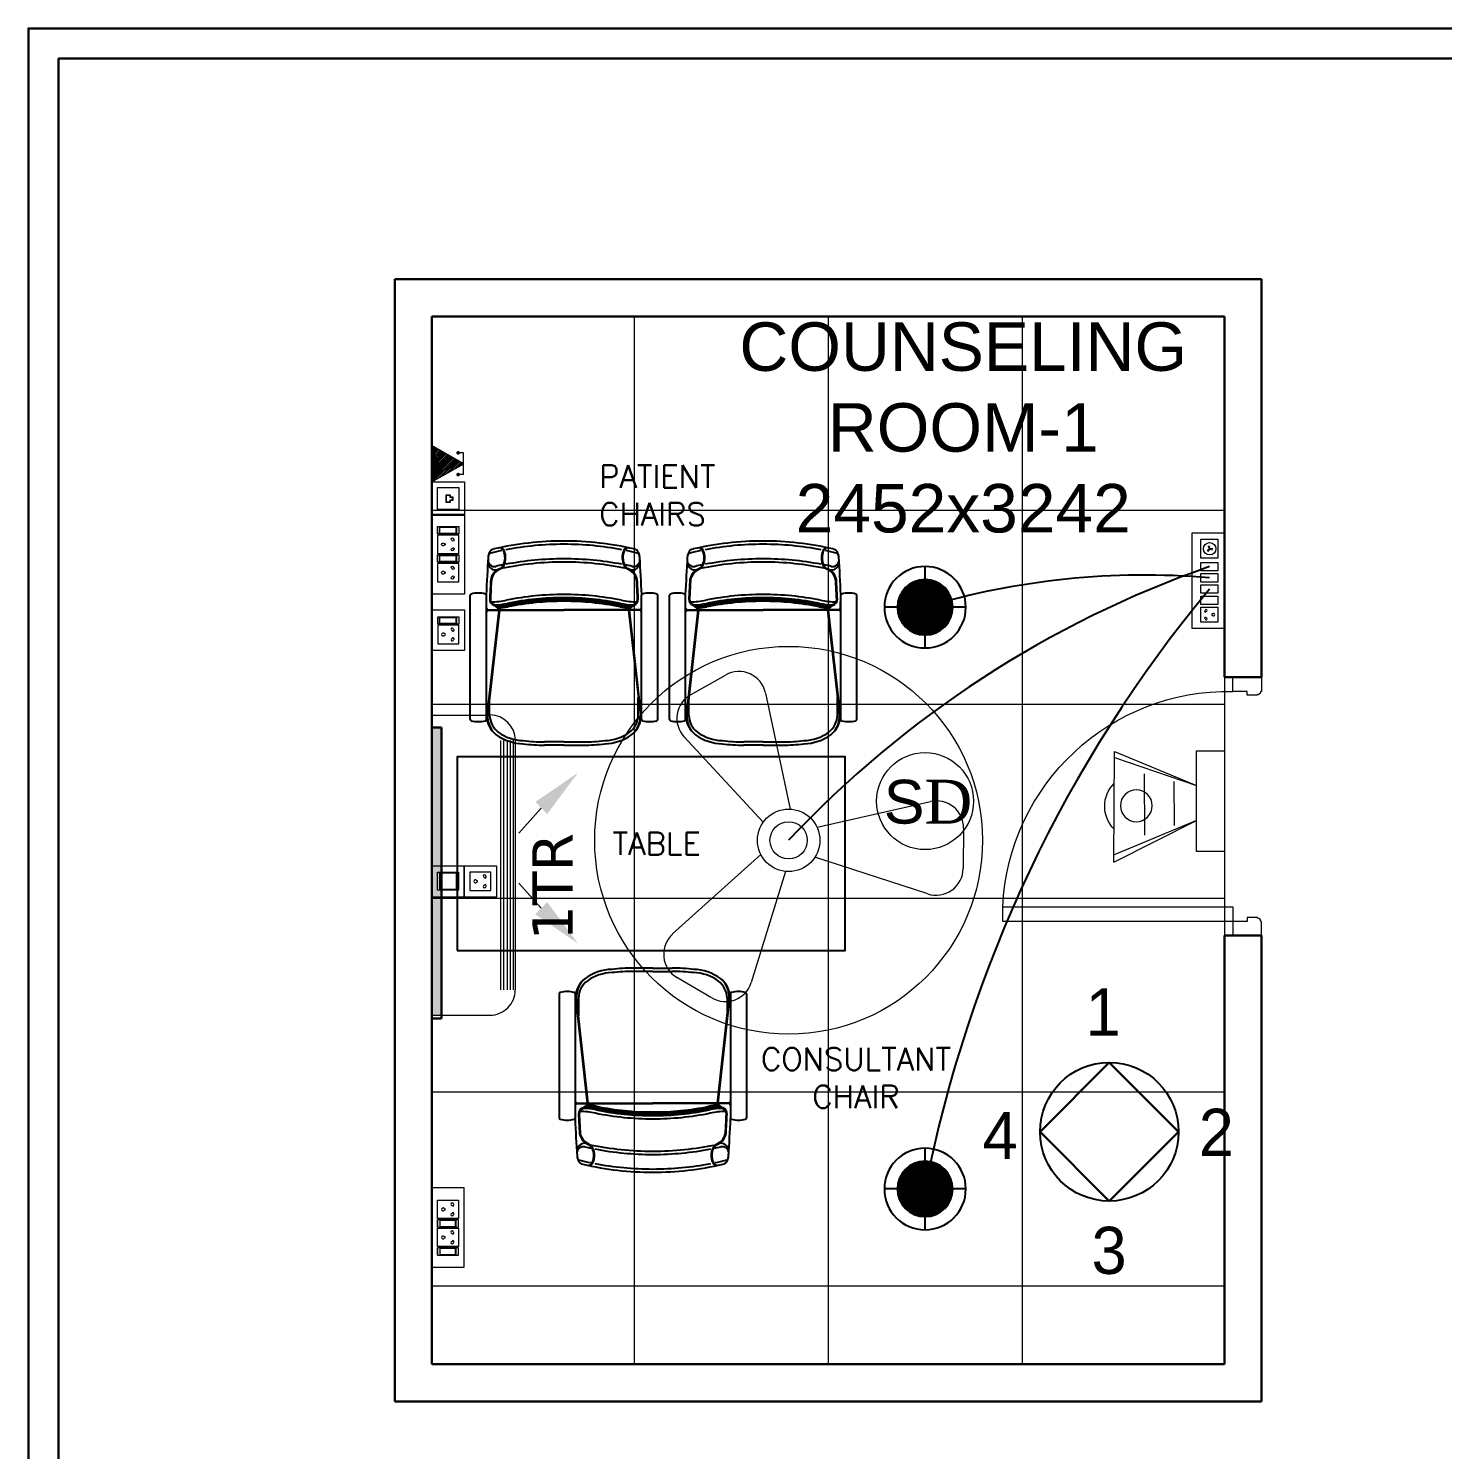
# Model space of a CAD drawing. Header units: millimetres. Extents: x 3552052 to 4144896, y -707811 to -630695.
# Drawn here: x 3713638 to 3718014, y -687772 to -683375 of the extents above; entities that cross this region are included whole.
import ezdxf

# ---------------------------------------------------------------- set-up
doc = ezdxf.new("R2010")
doc.units = ezdxf.units.MM
doc.header["$LTSCALE"] = 6
doc.header["$MEASUREMENT"] = 0
doc.linetypes.add('HIDDEN', pattern=[0.375, 0.25, -0.125])
doc.layers.get('0').update_dxf_attribs({"linetype": 'CONTINUOUS', "lineweight": 0})
for name, color, linetype, lineweight in [('DIM', 7, 'CONTINUOUS', 0), ('DOOR', 44, 'CONTINUOUS', 0), ('ELE-1 NO 6-16A RAW POWER SOCKET', 1, 'CONTINUOUS', 0), ('ELE-1200MM CEILINGFAN', 6, 'CONTINUOUS', 0), ('ELE-12W LED', 1, 'CONTINUOUS', 0), ('ELE-12W UPS LIGHT', 3, 'CONTINUOUS', 0), ('ELE-2NOS OF 6-16 RAW POWER SOCKET', 1, 'CONTINUOUS', 0), ('ELE-4M RAW P.SB', 40, 'CONTINUOUS', 0), ('ELE-4M UPS P.SB', 3, 'CONTINUOUS', 0), ('ELE-6M RAW P.SB', 40, 'HIDDEN', 0), ('ELE-TEL POINT', 4, 'CONTINUOUS', 0), ('ELE. 2N0S OF 6-16 UPS SOCKETS', 191, 'CONTINUOUS', 0), ('ELE.LAN POINT', 3, 'CONTINUOUS', 0), ('EQP', 6, 'CONTINUOUS', 0), ('FA-BELOW SMOKE DERECTOR', 1, 'CONTINUOUS', 0), ('HVAC_HI_WALL_1TR', 1, 'CONTINUOUS', 0), ('LV.CC CEMARA', 66, 'CONTINUOUS', 0), ('M HVAC HIGH WALL UNIT', 3, 'CONTINUOUS', 0), ('MEP_HVAC_TEXT', 7, 'CONTINUOUS', 0), ('WALL', 8, 'CONTINUOUS', 0)]:
    doc.layers.add(name, color=color, linetype=linetype, lineweight=lineweight)
doc.layers.add('ELE-6A AC SOCKET', color=7, linetype='CONTINUOUS', lineweight=0, true_color=0x00ceb6)
doc.layers.add('ELE-LIGHTING WIRING', color=7, linetype='CONTINUOUS', lineweight=0, true_color=0x63d7b6)
doc.styles.add('ARIAL', font='arial.ttf')
doc.styles.add('PDF Times New Roman', font='times.ttf')
doc.styles.get("Standard").update_dxf_attribs({"font": 'SIMPLEX'})
doc.styles.add('VERDANA', font='verdana.ttf')

# ---------------------------------------------------------------- blocks, each defined once
blk = doc.blocks.new('DFGG344')
at = {"layer": 'ELE-4M UPS P.SB', "color": 251, "linetype": 'ByBlock'}
for p, q in [((3600458.5, -684778.9), (3600458.5, -688021.4)), ((3601058.5, -684778.9), (3601058.5, -688021.4)), ((3601658.5, -684778.9), (3601658.5, -688021.4)), ((3599832.4, -685378.9), (3602284.6, -685378.9)), ((3599832.4, -685978.9), (3602284.6, -685978.9)), ((3599832.4, -686578.9), (3602284.6, -686578.9)), ((3599832.4, -687178.9), (3602284.6, -687178.9)), ((3599832.4, -687778.9), (3602284.6, -687778.9))]:
    blk.add_line(p, q, dxfattribs=at)
at = {"layer": 'ELE-4M UPS P.SB', "color": 251, "linetype": 'ByBlock', "elevation": 0}
blk.add_lwpolyline([(3599832.4, -684778.9), (3602284.6, -684778.9), (3602284.6, -688021.4), (3599832.4, -688021.4)], close=True, dxfattribs=at)
blk = doc.blocks.new('Z$W@#1841')
at = {"layer": 'DOOR'}
blk.add_lwpolyline([(482.5, 633.2), (482.5, -167.4), (533, -167.4), (533, 633.2)], close=True, dxfattribs=at)
for points in [[(-254.1, -217.9), (-267.6, -217.9), (-267.6, -167.4), (-317.3, -167.4), (-317.3, -267.4), (-267.6, -267.4), (-267.6, -265.2, 0.414214), (-256.3, -253.9), (-254.1, -253.9)], [(519.5, -217.9), (533, -217.9), (533, -167.4), (582.7, -167.4), (582.7, -267.4), (533, -267.4), (533, -265.2, -0.414214), (521.7, -253.9), (519.5, -253.9)]]:
    blk.add_lwpolyline(points, format="xyb", close=True, dxfattribs=at)
at = {"layer": 'DOOR', "color": 145}
blk.add_arc((518.4, -152.1), 786.1, 92.6177, 181.1129, dxfattribs=at)
blk = doc.blocks.new('DFGG')
at = {"layer": 'ELE-4M RAW P.SB', "color": 40, "ltscale": 10}
for p, q in [((3584690.5, -679090.2), (3584683, -679091.7)), ((3584684.4, -679095.5), (3584690.9, -679091.3)), ((3584692, -679080.7), (3584692.3, -679088.5)), ((3584693.4, -679092), (3584698.4, -679097.8)), ((3584693.5, -679088.6), (3584695.9, -679081.4)), ((3584701, -679094.7), (3584694, -679091.1)), ((3584873.2, -679064.5), (3584919.4, -679064.5)), ((3584873.2, -679117.2), (3584873.2, -679064.5)), ((3584919.4, -679064.5), (3584919.4, -679117.2)), ((3584919.4, -679117.2), (3584873.2, -679117.2))]:
    blk.add_line(p, q, dxfattribs=at)
for points in [[(3584939.4, -679144.9), (3584643.2, -679144.9), (3584643.2, -679044.9), (3584939.4, -679044.9)], [(3584721.1, -679117.6), (3584663.1, -679117.6), (3584663.1, -679064.8), (3584721.1, -679064.8)], [(3584760.8, -679117.2), (3584734.4, -679117.2), (3584734.4, -679064.5), (3584760.8, -679064.5)], [(3584830.2, -679117.2), (3584803.8, -679117.2), (3584803.8, -679064.5), (3584830.2, -679064.5)], [(3584864.9, -679117.2), (3584838.5, -679117.2), (3584838.5, -679064.5), (3584864.9, -679064.5)]]:
    blk.add_lwpolyline(points, close=True, dxfattribs=at)
for radius in [19.1, 1.78]:
    blk.add_circle((3584692.4, -679090.3), radius, dxfattribs=at)
for centre, radius, start, end in [((3584896.3, -679077.8), 3.6, 307.1584, 232.8416), ((3584896.3, -679081.4), 2.29, 161.4031, 18.5969), ((3584883.1, -679101.2), 3.1, 5.2689, 272.51), ((3584885.5, -679103.3), 2.5, 202.6838, 75.0951), ((3584907, -679103.3), 2.5, 104.9049, 337.3162), ((3584909.5, -679101.2), 3.1, 267.49, 174.7311)]:
    blk.add_arc(centre, radius, start, end, dxfattribs=at)
at = {"layer": 'ELE-6M RAW P.SB', "color": 3, "linetype": 'ByBlock'}
blk.add_lwpolyline([(3584795.5, -679117.2), (3584769.1, -679117.2), (3584769.1, -679064.5), (3584795.5, -679064.5)], close=True, dxfattribs=at)
blk = doc.blocks.new('CC CEMARA')
at = {"layer": 'LV.CC CEMARA', "linetype": 'ByBlock'}
for p, q in [((239.6, -66.6), (64.7, -12.2)), ((232.1, -75.7), (64.7, -12.2)), ((46.7, -104.5), (105.3, -34.9)), ((94.5, -242.4), (18.6, -67.1)), ((18.6, -67.1), (104.2, -230.6)), ((81.3, -159.1), (162.8, -62.4)), ((94.5, -242.4), (239.6, -66.6))]:
    blk.add_line(p, q, dxfattribs=at)
blk.add_lwpolyline([(110.8, 42.8), (66.4, 79.7), (-66.4, -79.7), (-22, -116.7)], close=True, dxfattribs=at)
blk.add_circle((133.5, -123.5), 32.9, dxfattribs=at)
blk.add_arc((131.6, -123.6), 66.7, 275.3702, 5.5412, dxfattribs=at)
blk = doc.blocks.new('tel')
at = {"layer": 'ELE-TEL POINT', "ltscale": 30}
h = blk.add_hatch(dxfattribs=at)
h.set_pattern_fill('ANSI31', color=4, scale=19.025387, style=0)
h.set_pattern_definition([(45, (-98.626, 0.184), (-42.7132, 42.7132), [])])
h.paths.add_polyline_path([(-99, 0), (840, 1654), (1778, -3)])
at = {"layer": 'ELE-TEL POINT', "color": 4, "ltscale": 30}
for p, q in [((-99, 0), (840, 1654)), ((840, 1654), (1778, -3)), ((1778, -3), (-99, 0))]:
    blk.add_line(p, q, dxfattribs=at)
at = {"layer": 'ELE-TEL POINT', "color": 4, "ltscale": 12}
for p, q in [((276, 1648), (275, 1398)), ((1404, 1646), (1403, 1396))]:
    blk.add_line(p, q, dxfattribs=at)
at = {"layer": 'ELE-TEL POINT', "color": 4, "linetype": 'Continuous', "ltscale": 12}
blk.add_line((276, 1648), (1404, 1646), dxfattribs=at)
at = {"layer": 'ELE-TEL POINT', "color": 4, "ltscale": 30, "const_width": 95.1}
for points in [[(227, 1363, 1), (323, 1363, 1)], [(1355, 1361, 1), (1451, 1361, 1)]]:
    blk.add_lwpolyline(points, format="xyb", close=True, dxfattribs=at)
blk = doc.blocks.new('Voice')
at = {"layer": 'ELE.LAN POINT', "color": 6}
for points in [[(0, -31.8), (127.9, -31.8), (127.9, 92), (0, 92)], [(21.9, -10), (106, -10), (106, 70.1), (21.9, 70.1)], [(77.3, 21.4), (69.7, 21.4), (69.7, 11.7), (58.1, 11.7), (58.1, 21.4), (50.6, 21.4), (50.6, 38.7), (77.3, 38.7)], [(75.9, 22.8), (68.4, 22.8), (68.4, 13), (59.5, 13), (59.5, 22.8), (52, 22.8), (52, 37.4), (75.9, 37.4)]]:
    blk.add_lwpolyline(points, close=True, dxfattribs=at)
blk = doc.blocks.new('6MODULE-UPS')
at = {"layer": 'ELE. 2N0S OF 6-16 UPS SOCKETS', "color": 223, "lineweight": 0}
for p, q in [((-5.7, 91.9), (-5.7, 19.7)), ((-5.7, 91.9), (-5.7, 19.7)), ((19.4, 91.9), (-5.7, 91.9)), ((-5.7, 91.9), (19.4, 91.9)), ((-3.6, 84), (-3.6, 27.6)), ((17.3, 84), (-3.6, 84)), ((17.3, 27.6), (17.3, 84)), ((19.4, 19.7), (19.4, 91.9)), ((23.6, 91.9), (86.9, 91.9)), ((23.6, 19.7), (23.6, 91.9)), ((86.9, 91.9), (86.9, 19.7)), ((91.1, 91.9), (91.1, 19.7)), ((91.1, 91.9), (91.1, 19.7)), ((116.2, 91.9), (91.1, 91.9)), ((91.1, 91.9), (116.2, 91.9)), ((93.2, 84), (93.2, 27.6)), ((114.1, 84), (93.2, 84)), ((114.1, 27.6), (114.1, 84)), ((116.2, 19.7), (116.2, 91.9)), ((120.4, 19.7), (120.4, 91.9)), ((120.4, 91.9), (183.6, 91.9)), ((183.6, 91.9), (183.6, 19.7)), ((-5.7, 19.7), (19.4, 19.7)), ((-3.6, 30.1), (17.3, 30.1)), ((-3.6, 27.6), (17.3, 27.6)), ((86.9, 19.7), (23.6, 19.7)), ((91.1, 19.7), (116.2, 19.7)), ((93.2, 30.1), (114.1, 30.1)), ((93.2, 27.6), (114.1, 27.6)), ((183.6, 19.7), (120.4, 19.7))]:
    blk.add_line(p, q, dxfattribs=at)
blk.add_lwpolyline([(-48.1, 0), (226, 0), (226, 111.6), (-48.1, 111.6)], close=True, dxfattribs=at)
for centre, radius, start, end in [((55.3, 73.6), 4.92, 307.1584, 232.8416), ((55.3, 68.7), 3.14, 161.4031, 18.5969), ((152, 73.6), 4.92, 307.1584, 232.8416), ((152, 68.7), 3.14, 161.4031, 18.5969), ((37.2, 41.7), 4.24, 5.2689, 272.51), ((40.6, 38.8), 3.42, 202.6838, 75.0951), ((69.9, 38.8), 3.42, 104.9049, 337.3162), ((73.3, 41.7), 4.24, 267.49, 174.7311), ((134, 41.7), 4.24, 5.2689, 272.51), ((137.3, 38.8), 3.42, 202.6838, 75.0951), ((166.7, 38.8), 3.42, 104.9049, 337.3162), ((170, 41.7), 4.24, 267.49, 174.7311)]:
    blk.add_arc(centre, radius, start, end, dxfattribs=at)
blk = doc.blocks.new('RTUH 6U')
at = {"layer": 'ELE-2NOS OF 6-16 RAW POWER SOCKET', "color": 30, "lineweight": 0, "ltscale": 300}
for p, q in [((-311.5, -26.5), (-226.5, -26.5)), ((-311.5, -123.5), (-311.5, -26.5)), ((-226.5, -26.5), (-226.5, -123.5)), ((-187.1, -26.5), (-220.9, -26.5)), ((-220.9, -26.5), (-220.9, -123.5)), ((-189.9, -37), (-218, -37)), ((-218, -37), (-218, -113)), ((-189.9, -40.4), (-218, -40.4)), ((-189.9, -113), (-189.9, -37)), ((-187.1, -123.5), (-187.1, -26.5)), ((-187.1, -123.5), (-187.1, -26.5)), ((-181.4, -123.5), (-181.4, -26.5)), ((-181.4, -26.5), (-96.4, -26.5)), ((-96.4, -26.5), (-96.4, -123.5)), ((-57, -26.5), (-90.8, -26.5)), ((-90.8, -26.5), (-90.8, -123.5)), ((-59.8, -37), (-88, -37)), ((-88, -37), (-88, -113)), ((-59.8, -40.4), (-88, -40.4)), ((-59.8, -113), (-59.8, -37)), ((-57, -123.5), (-57, -26.5)), ((-57, -123.5), (-57, -26.5)), ((-226.5, -123.5), (-311.5, -123.5)), ((-187.1, -123.5), (-220.9, -123.5)), ((-220.9, -123.5), (-187.1, -123.5)), ((-218, -113), (-189.9, -113)), ((-96.4, -123.5), (-181.4, -123.5)), ((-57, -123.5), (-90.8, -123.5)), ((-90.8, -123.5), (-57, -123.5)), ((-88, -113), (-59.8, -113))]:
    blk.add_line(p, q, dxfattribs=at)
blk.add_lwpolyline([(0, 0), (-368.5, 0), (-368.5, -150), (0, -150)], close=True, dxfattribs=at)
for centre, radius, start, end in [((-293.2, -56.1), 5.7, 87.48997, 354.73109), ((-288.7, -52.1), 4.6, 284.90486, 157.31619), ((-249.3, -52.1), 4.6, 22.68381, 255.09514), ((-244.8, -56.1), 5.7, 185.26891, 92.51003), ((-163.1, -56.1), 5.7, 87.48997, 354.73109), ((-158.6, -52.1), 4.6, 284.90486, 157.31619), ((-119.2, -52.1), 4.6, 22.68381, 255.09514), ((-114.7, -56.1), 5.7, 185.26891, 92.51003), ((-269, -99), 6.62, 127.15837, 52.84163), ((-269, -92.3), 4.22, 341.40312, 198.59688), ((-138.9, -99), 6.62, 127.15837, 52.84163), ((-138.9, -92.3), 4.22, 341.40312, 198.59688)]:
    blk.add_arc(centre, radius, start, end, dxfattribs=at)
blk = doc.blocks.new('HI WALL SPLIT AC UNIT 1TR')
at = {"layer": 'M HVAC HIGH WALL UNIT', "color": 1, "lineweight": 5}
for p, q in [((1294404.3, -128752), (1294404.3, -129681)), ((1294404.3, -128752), (1294583.6, -128752)), ((1294662.3, -128830.7), (1294662.3, -129602.2)), ((1294404.3, -129681), (1294583.6, -129681))]:
    blk.add_line(p, q, dxfattribs=at)
at = {"layer": 'M HVAC HIGH WALL UNIT', "color": 8, "lineweight": 5}
for p, q in [((1294616.1, -128830.7), (1294616.1, -129602.2)), ((1294625.4, -128830.7), (1294625.4, -129602.2)), ((1294636.9, -128830.7), (1294636.9, -129602.2)), ((1294646.2, -128830.7), (1294646.2, -129602.2)), ((1294655.4, -128830.7), (1294655.4, -129602.2))]:
    blk.add_line(p, q, dxfattribs=at)
at = {"layer": 'M HVAC HIGH WALL UNIT', "color": 7, "lineweight": 5}
for p, q in [((1294742.7, -129039.8), (1294673.6, -129117.4)), ((1294742.7, -129349.7), (1294673.6, -129272.1))]:
    blk.add_line(p, q, dxfattribs=at)
at = {"layer": 'M HVAC HIGH WALL UNIT', "color": 1, "lineweight": 5}
for centre, start, end in [((1294583.6, -128830.7), 0, 90), ((1294583.6, -129602.2), 270, 0)]:
    blk.add_arc(centre, 78.8, start, end, dxfattribs=at)
at = {"layer": 'M HVAC HIGH WALL UNIT', "color": 7, "lineweight": 5}
for points in [[(1294760.9, -129058.7), (1294724.5, -129020.9), (1294856.2, -128930.6)], [(1294760.9, -129330.8), (1294724.5, -129368.6), (1294856.2, -129458.9)]]:
    blk.add_solid(points, dxfattribs=at)
blk = doc.blocks.new('EQ2WE')
at = {"layer": 'ELE-6A AC SOCKET', "lineweight": 0}
for p, q in [((-98.7, 169.5), (-215.4, 169.5)), ((-215.4, 169.5), (-215.4, 36.3)), ((-98.7, 36.3), (-98.7, 169.5)), ((-91, 36.3), (-91, 169.5)), ((-91, 169.5), (-44.6, 169.5)), ((-44.6, 169.5), (-91, 169.5)), ((-87.1, 50.8), (-87.1, 155)), ((-87.1, 155), (-48.5, 155)), ((-48.5, 155), (-48.5, 50.8)), ((-44.6, 169.5), (-44.6, 36.3)), ((-44.6, 169.5), (-44.6, 36.3)), ((-215.4, 36.3), (-98.7, 36.3)), ((-44.6, 36.3), (-91, 36.3)), ((-48.5, 55.5), (-87.1, 55.5)), ((-48.5, 50.8), (-87.1, 50.8))]:
    blk.add_line(p, q, dxfattribs=at)
blk.add_lwpolyline([(0, 0), (-257.3, 0), (-257.3, 205.9), (0, 205.9)], close=True, dxfattribs=at)
for centre, radius, start, end in [((-157.1, 135.8), 9.08, 307.15837, 232.84163), ((-157.1, 126.7), 5.79, 161.40312, 18.59688), ((-190.3, 76.9), 7.83, 5.26891, 272.51003), ((-184.2, 71.6), 6.31, 202.68381, 75.09514), ((-130, 71.6), 6.31, 104.90486, 337.31619), ((-123.8, 76.9), 7.83, 267.48997, 174.73109)]:
    blk.add_arc(centre, radius, start, end, dxfattribs=at)
blk = doc.blocks.new('DFGFG')
at = {"layer": 'ELE-1 NO 6-16A RAW POWER SOCKET', "lineweight": 0}
for p, q in [((3576640.4, -687309.1), (3576640.4, -687365.8)), ((3576705.1, -687309.1), (3576640.4, -687309.1)), ((3576705.1, -687365.8), (3576705.1, -687309.1)), ((3576640.4, -687365.8), (3576705.1, -687365.8))]:
    blk.add_line(p, q, dxfattribs=at)
blk.add_lwpolyline([(3576722.8, -687289.1), (3576722.8, -687386.2), (3576622.8, -687386.2), (3576622.8, -687289.1)], close=True, dxfattribs=at)
for centre, radius, start, end in [((3576685.4, -687321.3), 3.8, 357.49, 264.7311), ((3576656.8, -687337.5), 4.41, 37.1584, 322.8416), ((3576661.2, -687337.5), 2.81, 251.4031, 108.5969), ((3576685.4, -687353.6), 3.8, 95.2689, 2.51), ((3576688, -687324.3), 3.07, 194.9049, 67.3162), ((3576688, -687350.6), 3.07, 292.6838, 165.0951)]:
    blk.add_arc(centre, radius, start, end, dxfattribs=at)
blk = doc.blocks.new('DFGFG23')
at = {"layer": 'ELE-1 NO 6-16A RAW POWER SOCKET', "lineweight": 0}
for p, q in [((3576657.4, -687471.7), (3576722.1, -687471.7)), ((3576657.4, -687527), (3576657.4, -687471.7)), ((3576664.5, -687473.6), (3576715.1, -687473.6)), ((3576664.5, -687525.2), (3576664.5, -687473.6)), ((3576666.7, -687525.2), (3576666.7, -687473.6)), ((3576715.1, -687473.6), (3576715.1, -687525.2)), ((3576722.1, -687471.7), (3576722.1, -687527)), ((3576722.1, -687527), (3576722.1, -687471.7)), ((3576722.1, -687527), (3576657.4, -687527)), ((3576722.1, -687527), (3576657.4, -687527)), ((3576715.1, -687525.2), (3576664.5, -687525.2))]:
    blk.add_line(p, q, dxfattribs=at)
blk.add_lwpolyline([(3576639.8, -687548.7), (3576639.8, -687451.7), (3576739.8, -687451.7), (3576739.8, -687548.7)], close=True, dxfattribs=at)
blk = doc.blocks.new('QWE')
at = {"layer": 'ELE-12W UPS LIGHT', "lineweight": 25}
h = blk.add_hatch(dxfattribs=at)
h.set_pattern_fill('ANSI31', color=8)
h.set_pattern_definition([(45, (-1135553.9097, 459369.4158), (-2.24506403, 2.24506403), [])])
edge = h.paths.add_edge_path()
edge.add_arc((0, 0), 85.7, 0, 360)
at = {"layer": 'ELE-12W UPS LIGHT', "color": 3, "lineweight": 25}
for p, q in [((0, -126.1), (0, 126.1)), ((-126.1, 0), (126.1, 0))]:
    blk.add_line(p, q, dxfattribs=at)
for radius in [126.1, 85.7]:
    blk.add_circle((0, 0), radius, dxfattribs=at)
blk = doc.blocks.new('18W LED')
at = {"layer": 'ELE-12W LED', "lineweight": 25}
h = blk.add_hatch(dxfattribs=at)
h.set_pattern_fill('ANSI31', color=252)
h.set_pattern_definition([(45, (-1135553.9097, 459369.4158), (-2.24506403, 2.24506403), [])])
edge = h.paths.add_edge_path()
edge.add_arc((0, 0), 85.7, 0, 360)
at = {"layer": 'ELE-12W LED', "color": 1, "lineweight": 25}
for p, q in [((0, -126.1), (0, 126.1)), ((-126.1, 0), (126.1, 0))]:
    blk.add_line(p, q, dxfattribs=at)
for radius in [126.1, 85.7]:
    blk.add_circle((0, 0), radius, dxfattribs=at)
blk = doc.blocks.new('SMOKE DETECTOR')
at = {"layer": 'FA-BELOW SMOKE DERECTOR', "color": 7}
blk.add_circle((931028.7, -118293.9), 166, dxfattribs=at)
at = {"layer": 'FA-BELOW SMOKE DERECTOR', "insert": (930887.1, -118373), "char_height": 150, "attachment_point": 7, "style": 'PDF Times New Roman'}
blk.add_mtext('{\\fArial|b0|i0|c0|p34;S}D', dxfattribs=at)
blk = doc.blocks.new('A$C07FB25EA')
at = {"layer": 'ELE-1200MM CEILINGFAN', "color": 3}
for p, q in [((6.53, 13.37), (9.47, 11.64)), ((0.26, 2.64), (3.17, 12.07)), ((9.84, 7.94), (2.36, 1.21)), ((-11.8, 4.55), (-2.22, 1.44)), ((-14.84, -1.03), (-14.81, 2.38)), ((-2.41, -1.1), (-12.04, -3.29)), ((2.16, -1.54), (8.87, -8.78)), ((1.96, -12.49), (-0.13, -2.65)), ((8.31, -12.34), (5.35, -14.02))]:
    blk.add_line(p, q, dxfattribs=at)
at = {"layer": 'ELE-1200MM CEILINGFAN', "color": 5, "ltscale": 10}
blk.add_circle((0, 0), 16.45, dxfattribs=at)
at = {"layer": 'ELE-1200MM CEILINGFAN', "color": 3}
for radius in [2.65, 1.58]:
    blk.add_circle((0, 0), radius, dxfattribs=at)
for centre, start, end in [((5.36, 11.38), 59.5281, 162.5229), ((8.3, 9.66), 311.9493, 59.5281), ((-12.51, 2.36), 71.9493, 179.5281), ((-12.54, -1.05), 179.5281, 282.5229), ((7.18, -10.34), 299.5281, 42.5229), ((4.21, -12.02), 191.9493, 299.5281)]:
    blk.add_arc(centre, 2.3, start, end, dxfattribs=at)

msp = doc.modelspace()

# ---------------------------------------------------------------- hatches: boundary and pattern name
at = {"layer": 'EQP', "lineweight": -3}
h = msp.add_hatch(color=256, dxfattribs=at)
h.dxf.hatch_style = 1
h.paths.add_polyline_path([(3714916.5, -685538.2), (3714886.6, -685538.2), (3714886.5, -685965.5), (3714916.5, -685965.5)])
h.paths.add_polyline_path([(3714904.1, -685985.5), (3714916.5, -685985.5), (3714916.5, -685965.5), (3714886.5, -685965.5), (3714886.5, -686062.5), (3714916.5, -686062.5), (3714916.5, -686040.8), (3714904.1, -686040.8)])
h.paths.add_polyline_path([(3714916.5, -686065.7), (3714886.5, -686065.7), (3714886.5, -686428.2), (3714916.5, -686428.2)])
h.paths.add_polyline_path([(3714911.2, -685987.4), (3714916.5, -685987.4), (3714916.5, -685985.5), (3714904.1, -685985.5), (3714904.1, -686040.8), (3714916.5, -686040.8), (3714916.5, -686039), (3714911.2, -686039)], flags=17)
h.paths.add_polyline_path([(3714913.4, -685987.4), (3714911.2, -685987.4), (3714911.2, -686039), (3714913.4, -686039)], flags=16)
h.paths.add_polyline_path([(3714916.5, -685987.4), (3714913.4, -685987.4), (3714913.4, -686039), (3714916.5, -686039)], flags=16)

# ---------------------------------------------------------------- linework, layer by layer
at = {"color": 7, "lineweight": 30}
for points in [[(3722637.9, -683374.7), (3722637.9, -699403), (3713637.9, -699403), (3713637.9, -683374.7)], [(3722544.7, -683468), (3722544.7, -699309.7), (3713731.2, -699309.7), (3713731.2, -683468)], [(3716982.6, -686574.4), (3716768.2, -686788.8), (3716982.6, -687003.3), (3717197, -686788.8), (3716982.6, -686574.4)]]:
    msp.add_lwpolyline(points, close=True, dxfattribs=at)
at = {"lineweight": -3}
msp.add_circle((3716982.6, -686788.8), 214.4, dxfattribs=at)
at = {"layer": 'ELE-LIGHTING WIRING', "lineweight": -3}
for centre, radius, start, end in [((3718367.3, -688118.1), 3260.1, 109.2464, 136.8137), ((3720471.4, -687753.5), 4134.5, 140.247, 169.0158)]:
    msp.add_arc(centre, radius, start, end, dxfattribs=at)
at = {"layer": 'ELE-LIGHTING WIRING', "color": 254, "lineweight": -3, "true_color": 0xdebad0}
msp.add_arc((3717091.6, -687435.2), 2368.9, 85.1299, 106.6564, dxfattribs=at)
at = {"layer": 'EQP', "lineweight": -3}
for p, q in [((3715005.1, -685513.1), (3715005.1, -685128.6)), ((3715055.1, -685513.1), (3715055.1, -685128.6)), ((3715055.2, -685168.5), (3715055.2, -685148.2)), ((3715535.1, -685513.1), (3715535.1, -685128.6)), ((3715535.1, -685168.5), (3715535.1, -685148.2)), ((3715585.1, -685513.1), (3715585.1, -685128.6)), ((3715621.4, -685513.1), (3715621.4, -685128.6)), ((3715671.4, -685513.1), (3715671.4, -685128.6)), ((3715671.4, -685168.5), (3715671.4, -685148.2)), ((3716151.3, -685168.5), (3716151.3, -685148.2)), ((3716151.4, -685513.1), (3716151.4, -685128.6)), ((3716201.4, -685513.1), (3716201.4, -685128.6)), ((3715093.4, -685175.1), (3715056.7, -685501.4)), ((3715095.4, -685175.1), (3715058.7, -685501.5)), ((3715060.2, -685173.5), (3715295.1, -685173.5)), ((3715060.2, -685175.1), (3715295.1, -685175.1)), ((3715530.1, -685173.5), (3715295.1, -685173.5)), ((3715530.1, -685175.1), (3715295.1, -685175.1)), ((3715494.8, -685175.1), (3715531.5, -685501.5)), ((3715496.8, -685175.1), (3715533.5, -685501.4)), ((3715709.7, -685175.1), (3715673, -685501.4)), ((3715711.7, -685175.1), (3715675, -685501.5)), ((3715676.4, -685173.5), (3715911.4, -685173.5)), ((3715676.4, -685175.1), (3715911.4, -685175.1)), ((3716146.3, -685173.5), (3715911.4, -685173.5)), ((3716146.3, -685175.1), (3715911.4, -685175.1)), ((3716111.1, -685175.1), (3716147.8, -685501.5)), ((3716113.1, -685175.1), (3716149.8, -685501.4)), ((3715065.1, -685500.9), (3715065.1, -685444.7)), ((3715525.1, -685500.9), (3715525.1, -685444.7)), ((3715681.4, -685500.9), (3715681.4, -685444.7)), ((3716141.4, -685500.9), (3716141.4, -685444.7)), ((3715295.1, -685582.4), (3715235.1, -685582.4)), ((3715295.1, -685592.4), (3715235.1, -685592.4)), ((3715295.1, -685582.4), (3715355.1, -685582.4)), ((3715295.1, -685592.4), (3715355.1, -685592.4)), ((3715911.4, -685582.4), (3715851.4, -685582.4)), ((3715911.4, -685592.4), (3715851.4, -685592.4)), ((3715911.4, -685582.4), (3715971.4, -685582.4)), ((3715911.4, -685592.4), (3715971.4, -685592.4)), ((3715570.1, -686282.4), (3715510.1, -686282.4)), ((3715570.1, -686292.4), (3715510.1, -686292.4)), ((3715570.1, -686282.4), (3715630.1, -686282.4)), ((3715570.1, -686292.4), (3715630.1, -686292.4)), ((3715280.1, -686361.7), (3715280.1, -686746.2)), ((3715330.1, -686361.7), (3715330.1, -686746.2)), ((3715368.4, -686699.8), (3715331.7, -686373.5)), ((3715370.4, -686699.8), (3715333.7, -686373.4)), ((3715340.1, -686374), (3715340.1, -686430.2)), ((3715769.8, -686699.8), (3715806.5, -686373.4)), ((3715771.8, -686699.8), (3715808.5, -686373.5)), ((3715800.1, -686374), (3715800.1, -686430.2)), ((3715810.1, -686361.7), (3715810.1, -686746.2)), ((3715860.1, -686361.7), (3715860.1, -686746.2)), ((3715335.1, -686699.8), (3715570.1, -686699.8)), ((3715335.1, -686701.4), (3715570.1, -686701.4)), ((3715805, -686699.8), (3715570.1, -686699.8)), ((3715805, -686701.4), (3715570.1, -686701.4)), ((3715330.1, -686706.4), (3715330.1, -686726.7)), ((3715810, -686706.4), (3715810, -686726.7))]:
    msp.add_line(p, q, dxfattribs=at)
at = {"layer": 'EQP', "color": 7, "lineweight": 30}
for p, q in [((3714886.5, -686438.2), (3714886.5, -685538.2)), ((3714886.5, -685538.2), (3714916.5, -685538.2)), ((3714916.5, -685538.2), (3714916.5, -686438.2)), ((3714886.5, -687508.2), (3714886.5, -686228.2)), ((3714916.5, -686438.2), (3714886.5, -686438.2))]:
    msp.add_line(p, q, dxfattribs=at)
at = {"layer": 'EQP', "lineweight": -3, "elevation": 0}
msp.add_lwpolyline([(3714964.8, -686228.2), (3716164.8, -686228.2), (3716164.8, -685628.2), (3714964.8, -685628.2), (3714964.9, -686228.2)], dxfattribs=at)
at = {"layer": 'EQP', "lineweight": -3}
for centre, radius, start, end in [((3715081.6, -685004.3), 19, 99.7715, 158.2063), ((3715295.1, -685926.5), 965.6, 90, 102.9698), ((3715090.6, -685000.6), 20, 23.9665, 72.4562), ((3715090.6, -685000.6), 22, 23.9665, 64.2037), ((3715295.1, -685926.5), 955.6, 90, 100.8287), ((3715295.1, -685926.5), 965.6, 77.0302, 90), ((3715295.1, -685926.5), 955.6, 79.1713, 90), ((3715499.7, -685000.6), 22, 115.7963, 156.0335), ((3715499.7, -685000.6), 20, 107.5438, 156.0335), ((3715508.6, -685004.3), 19, 21.7937, 80.2285), ((3715697.9, -685004.3), 19, 99.7715, 158.2063), ((3715911.4, -685926.5), 965.6, 90, 102.9698), ((3715706.8, -685000.6), 20, 23.9665, 72.4562), ((3715706.8, -685000.6), 22, 23.9665, 64.2037), ((3715911.4, -685926.5), 955.6, 90, 100.8287), ((3715911.4, -685926.5), 965.6, 77.0302, 90), ((3715911.4, -685926.5), 955.6, 79.1713, 90), ((3716115.9, -685000.6), 22, 115.7963, 156.0335), ((3716115.9, -685000.6), 20, 107.5438, 156.0335), ((3716124.9, -685004.3), 19, 21.7937, 80.2285), ((3726101, -685655.3), 11059.2, 176.65963, 177.25844), ((3715080, -685019.8), 20, 176.7001, 282.6732), ((3715114.4, -685017.4), 54.3, 180.2568, 197.7458), ((3715114.4, -685017.4), 54.3, 158.2063, 173.0976), ((3715071.2, -685007.8), 10, 103.7008, 167.5373), ((3715295.1, -685926.5), 955.6, 101.662, 103.7008), ((3715295.1, -685976.3), 950.4, 90, 101.8107), ((3715058.4, -685012.7), 54.3, 336.0335, 21.7937), ((3715058.4, -685012.7), 56.3, 336.0335, 21.7937), ((3715295.1, -685976.3), 960.4, 90, 100.7756), ((3715295.1, -685976.3), 960.4, 79.2244, 90), ((3715295.1, -685976.3), 950.4, 78.1893, 90), ((3715531.8, -685012.7), 56.3, 158.2063, 203.9665), ((3715531.8, -685012.7), 54.3, 158.2063, 203.9665), ((3715295.1, -685926.5), 955.6, 76.2992, 78.338), ((3715510.2, -685019.8), 20, 257.3268, 3.2999), ((3715519.1, -685007.8), 10, 12.4627, 76.2992), ((3715475.8, -685017.4), 54.3, 6.9024, 21.7937), ((3715475.8, -685017.4), 54.3, 342.2542, 359.7432), ((3704489.3, -685655.3), 11059.2, 2.74156, 3.34037), ((3726717.2, -685655.3), 11059.2, 176.65963, 177.25844), ((3715696.3, -685019.8), 20, 176.7001, 282.6732), ((3715730.7, -685017.4), 54.3, 180.2568, 197.7458), ((3715730.7, -685017.4), 54.3, 158.2063, 173.0976), ((3715687.4, -685007.8), 10, 103.7008, 167.5373), ((3715911.4, -685926.5), 955.6, 101.662, 103.7008), ((3715911.4, -685976.3), 950.4, 90, 101.8107), ((3715674.7, -685012.7), 54.3, 336.0335, 21.7937), ((3715674.7, -685012.7), 56.3, 336.0335, 21.7937), ((3715911.4, -685976.3), 960.4, 90, 100.7756), ((3715911.4, -685976.3), 960.4, 79.2244, 90), ((3715911.4, -685976.3), 950.4, 78.1893, 90), ((3716148.1, -685012.7), 56.3, 158.2063, 203.9665), ((3716148.1, -685012.7), 54.3, 158.2063, 203.9665), ((3715911.4, -685926.5), 955.6, 76.2992, 78.338), ((3716126.5, -685019.8), 20, 257.3268, 3.2999), ((3716135.3, -685007.8), 10, 12.4627, 76.2992), ((3716092.1, -685017.4), 54.3, 6.9024, 21.7937), ((3716092.1, -685017.4), 54.3, 342.2542, 359.7432), ((3705105.5, -685655.3), 11059.2, 2.74156, 3.34037), ((3715082.8, -685030), 20.5, 191.0762, 298.3911), ((3715113.6, -685088.6), 45.7, 112.9598, 179.3754), ((3715113.6, -685088.6), 43.7, 112.9598, 179.3754), ((3715295.1, -685976.3), 960.4, 101.3962, 102.6732), ((3715083.7, -685021.8), 27.6, 296.0126, 332.0488), ((3715083.7, -685021.8), 29.6, 296.0126, 332.0488), ((3715506.6, -685021.8), 29.6, 207.9512, 243.9874), ((3715506.6, -685021.8), 27.6, 207.9512, 243.9874), ((3715295.1, -685976.3), 960.4, 77.3268, 78.6038), ((3715476.6, -685088.6), 43.7, 0.6246, 67.0402), ((3715476.6, -685088.6), 45.7, 0.6246, 67.0402), ((3715507.4, -685030), 20.5, 241.6089, 348.9238), ((3715699.1, -685030), 20.5, 191.0762, 298.3911), ((3715729.9, -685088.6), 45.7, 112.9598, 179.3754), ((3715729.9, -685088.6), 43.7, 112.9598, 179.3754), ((3715911.4, -685976.3), 960.4, 101.3962, 102.6732), ((3715699.9, -685021.8), 27.6, 296.0126, 332.0488), ((3715699.9, -685021.8), 29.6, 296.0126, 332.0488), ((3716122.8, -685021.8), 29.6, 207.9512, 243.9874), ((3716122.8, -685021.8), 27.6, 207.9512, 243.9874), ((3715911.4, -685976.3), 960.4, 77.3268, 78.6038), ((3716092.9, -685088.6), 43.7, 0.6246, 67.0402), ((3716092.9, -685088.6), 45.7, 0.6246, 67.0402), ((3716123.7, -685030), 20.5, 241.6089, 348.9238), ((3726101, -685655.3), 11047.6, 177.0575, 177.32766), ((3726101, -685655.3), 11045.6, 177.05804, 177.32766), ((3704489.3, -685655.3), 11045.6, 2.67234, 2.94196), ((3704489.3, -685655.3), 11047.6, 2.67234, 2.9425), ((3726717.2, -685655.3), 11047.6, 177.0575, 177.32766), ((3726717.2, -685655.3), 11045.6, 177.05804, 177.32766), ((3705105.5, -685655.3), 11045.6, 2.67234, 2.94196), ((3705105.5, -685655.3), 11047.6, 2.67234, 2.9425), ((3715009.1, -685128.6), 4, 104.5092, 180), ((3715030.1, -685209.8), 87.8, 75.4908, 104.5092), ((3715051.1, -685128.6), 4, 0, 75.4908), ((3715085.3, -685141.1), 20, 177.3277, 249.244), ((3715085.3, -685141.1), 18, 177.3277, 249.244), ((3715058.4, -684806), 343.3, 271.8031, 279.9427), ((3715068.1, -685186.7), 28.7, 27.3208, 69.244), ((3715068.1, -685186.7), 30.7, 27.3208, 69.244), ((3715058.4, -684806), 353.3, 273.59, 279.9427), ((3715058.4, -684806), 358.3, 274.6967, 279.9427), ((3715058.4, -684806), 361.3, 275.1195, 279.9427), ((3715058.4, -684806), 364.3, 275.4393, 279.9427), ((3715292.6, -685990), 863.7, 89.8322, 101.7054), ((3715292.6, -685990), 853.7, 89.8322, 101.7054), ((3715292.6, -685990), 848.7, 89.8322, 101.7054), ((3715292.6, -685990), 845.7, 89.8308, 101.7054), ((3715292.6, -685990), 842.7, 89.83, 101.7054), ((3715292.6, -685990), 863.7, 89.8322, 89.8341), ((3715297.6, -685990), 863.7, 78.2946, 90.1678), ((3715297.6, -685990), 853.7, 78.2946, 90.1678), ((3715297.6, -685990), 848.7, 78.2946, 90.1678), ((3715297.6, -685990), 845.7, 78.2946, 90.1692), ((3715297.6, -685990), 842.7, 78.2946, 90.17), ((3715531.8, -684806), 364.3, 260.0573, 264.5607), ((3715531.8, -684806), 361.3, 260.0573, 264.8805), ((3715531.8, -684806), 358.3, 260.0573, 265.3033), ((3715531.8, -684806), 353.3, 260.0573, 266.41), ((3715531.8, -684806), 343.3, 260.0573, 268.1969), ((3715522.2, -685186.7), 30.7, 110.756, 152.6792), ((3715522.2, -685186.7), 28.7, 110.756, 152.6792), ((3715504.9, -685141.1), 18, 290.756, 2.6723), ((3715504.9, -685141.1), 20, 290.756, 2.6723), ((3715539.1, -685128.6), 4, 104.5092, 180), ((3715560.1, -685209.8), 87.8, 75.4908, 104.5092), ((3715581.1, -685128.6), 4, 0, 75.4908), ((3715625.4, -685128.6), 4, 104.5092, 180), ((3715646.4, -685209.8), 87.8, 75.4908, 104.5092), ((3715667.4, -685128.6), 4, 0, 75.4908), ((3715701.6, -685141.1), 20, 177.3277, 249.244), ((3715701.6, -685141.1), 18, 177.3277, 249.244), ((3715674.7, -684806), 343.3, 271.8031, 279.9427), ((3715684.3, -685186.7), 28.7, 27.3208, 69.244), ((3715684.3, -685186.7), 30.7, 27.3208, 69.244), ((3715674.7, -684806), 353.3, 273.59, 279.9427), ((3715674.7, -684806), 358.3, 274.6967, 279.9427), ((3715674.7, -684806), 361.3, 275.1195, 279.9427), ((3715674.7, -684806), 364.3, 275.4393, 279.9427), ((3715908.9, -685990), 863.7, 89.8322, 101.7054), ((3715908.9, -685990), 853.7, 89.8322, 101.7054), ((3715908.9, -685990), 848.7, 89.8322, 101.7054), ((3715908.9, -685990), 845.7, 89.8308, 101.7054), ((3715908.9, -685990), 842.7, 89.83, 101.7054), ((3715908.9, -685990), 863.7, 89.8322, 89.8341), ((3715913.9, -685990), 863.7, 78.2946, 90.1678), ((3715913.9, -685990), 853.7, 78.2946, 90.1678), ((3715913.9, -685990), 848.7, 78.2946, 90.1678), ((3715913.9, -685990), 845.7, 78.2946, 90.1692), ((3715913.9, -685990), 842.7, 78.2946, 90.17), ((3716148.1, -684806), 364.3, 260.0573, 264.5607), ((3716148.1, -684806), 361.3, 260.0573, 264.8805), ((3716148.1, -684806), 358.3, 260.0573, 265.3033), ((3716148.1, -684806), 353.3, 260.0573, 266.41), ((3716148.1, -684806), 343.3, 260.0573, 268.1969), ((3716138.4, -685186.7), 30.7, 110.756, 152.6792), ((3716138.4, -685186.7), 28.7, 110.756, 152.6792), ((3716121.2, -685141.1), 18, 290.756, 2.6723), ((3716121.2, -685141.1), 20, 290.756, 2.6723), ((3716155.4, -685128.6), 4, 104.5092, 180), ((3716176.4, -685209.8), 87.8, 75.4908, 104.5092), ((3716197.4, -685128.6), 4, 0, 75.4908), ((3715060.1, -685180.1), 5, 90, 180), ((3715060.2, -685168.5), 5, 180, 270), ((3715530.1, -685168.5), 5, 270, 0), ((3715530.1, -685180.1), 5, 0, 90), ((3715676.4, -685168.5), 5, 180, 270), ((3715676.4, -685180.1), 5, 90, 180), ((3716146.3, -685168.5), 5, 270, 0), ((3716146.4, -685180.1), 5, 0, 90), ((3715009.1, -685513.1), 4, 180, 255.4908), ((3715030.1, -685432), 87.8, 255.4908, 284.5092), ((3715051.1, -685513.1), 4, 284.5092, 0), ((3715135, -685497.4), 80, 182.6869, 232.0255), ((3715057.7, -685501.5), 1, 173.587, 181.5176), ((3715137.3, -685499.4), 80.6, 181.5176, 216.5028), ((3715141.4, -685501.5), 82.7, 180.0919, 213.9655), ((3715135, -685497.4), 70, 182.6869, 232.0255), ((3715455.2, -685497.4), 70, 307.9745, 357.3131), ((3715455.2, -685497.4), 80, 307.9745, 357.3131), ((3715448.8, -685501.5), 82.7, 326.0345, 359.9081), ((3715452.9, -685499.4), 80.6, 323.4972, 358.4824), ((3715532.5, -685501.5), 1, 358.4824, 6.413), ((3715539.1, -685513.1), 4, 180, 255.4908), ((3715560.1, -685432), 87.8, 255.4908, 284.5092), ((3715581.1, -685513.1), 4, 284.5092, 0), ((3715625.4, -685513.1), 4, 180, 255.4908), ((3715646.4, -685432), 87.8, 255.4908, 284.5092), ((3715667.4, -685513.1), 4, 284.5092, 0), ((3715751.3, -685497.4), 80, 182.6869, 232.0255), ((3715674, -685501.5), 1, 173.587, 181.5176), ((3715753.6, -685499.4), 80.6, 181.5176, 216.5028), ((3715757.7, -685501.5), 82.7, 180.0919, 213.9655), ((3715751.3, -685497.4), 70, 182.6869, 232.0255), ((3716071.5, -685497.4), 70, 307.9745, 357.3131), ((3716071.5, -685497.4), 80, 307.9745, 357.3131), ((3716065.1, -685501.5), 82.7, 326.0345, 359.9081), ((3716069.2, -685499.4), 80.6, 323.4972, 358.4824), ((3716148.8, -685501.5), 1, 358.4824, 6.413), ((3716155.4, -685513.1), 4, 180, 255.4908), ((3716176.4, -685432), 87.8, 255.4908, 284.5092), ((3716197.4, -685513.1), 4, 284.5092, 0), ((3715172.4, -685440.8), 147.6, 234.1023, 268.5404), ((3715172.4, -685440.8), 137.6, 234.1023, 268.5404), ((3715417.9, -685440.8), 137.6, 271.4596, 305.8977), ((3715417.9, -685440.8), 147.6, 271.4596, 305.8977), ((3715788.6, -685440.8), 147.6, 234.1023, 268.5404), ((3715788.6, -685440.8), 137.6, 234.1023, 268.5404), ((3716034.1, -685440.8), 137.6, 271.4596, 305.8977), ((3716034.1, -685440.8), 147.6, 271.4596, 305.8977), ((3715238.7, -684978), 614.4, 263.4499, 269.6664), ((3715238.7, -684978), 604.4, 263.4499, 269.6664), ((3715351.5, -684978), 604.4, 270.3336, 276.5501), ((3715351.5, -684978), 614.4, 270.3336, 276.5501), ((3715855, -684978), 614.4, 263.4499, 269.6664), ((3715855, -684978), 604.4, 263.4499, 269.6664), ((3715967.8, -684978), 604.4, 270.3336, 276.5501), ((3715967.8, -684978), 614.4, 270.3336, 276.5501), ((3715447.3, -686434), 147.6, 91.4596, 125.8977), ((3715447.3, -686434), 137.6, 91.4596, 125.8977), ((3715513.6, -686896.8), 614.4, 90.3336, 96.5501), ((3715513.6, -686896.8), 604.4, 90.3336, 96.5501), ((3715626.5, -686896.8), 604.4, 83.4499, 89.6664), ((3715626.5, -686896.8), 614.4, 83.4499, 89.6664), ((3715692.8, -686434), 137.6, 54.1023, 88.5404), ((3715692.8, -686434), 147.6, 54.1023, 88.5404), ((3715410, -686377.5), 80, 127.9745, 177.3131), ((3715412.3, -686375.5), 80.6, 143.4972, 178.4824), ((3715416.4, -686373.4), 82.7, 146.0345, 179.9081), ((3715410, -686377.5), 70, 127.9745, 177.3131), ((3715730.2, -686377.5), 70, 2.6869, 52.0255), ((3715730.2, -686377.5), 80, 2.6869, 52.0255), ((3715723.7, -686373.4), 82.7, 0.0919, 33.9655), ((3715727.9, -686375.5), 80.6, 1.5176, 36.5028), ((3715284.1, -686361.7), 4, 104.5092, 180), ((3715305.1, -686442.9), 87.8, 75.4908, 104.5092), ((3715326.1, -686361.7), 4, 0, 75.4908), ((3715332.7, -686373.4), 1, 178.4824, 186.413), ((3715807.5, -686373.4), 1, 353.587, 1.5176), ((3715814.1, -686361.7), 4, 104.5092, 180), ((3715835.1, -686442.9), 87.8, 75.4908, 104.5092), ((3715856.1, -686361.7), 4, 0, 75.4908), ((3715335.1, -686694.8), 5, 180, 270), ((3715335.1, -686706.4), 5, 90, 180), ((3715343, -686688.2), 28.7, 290.756, 332.6792), ((3715343, -686688.2), 30.7, 290.756, 332.6792), ((3715797.1, -686688.2), 30.7, 207.3208, 249.244), ((3715797.1, -686688.2), 28.7, 207.3208, 249.244), ((3715805, -686706.4), 5, 0, 90), ((3715805.1, -686694.8), 5, 270, 0), ((3715284.1, -686746.2), 4, 180, 255.4908), ((3715326.1, -686746.2), 4, 284.5092, 0), ((3715360.3, -686733.7), 20, 110.756, 182.6723), ((3726375.9, -686219.6), 11047.6, 182.67234, 182.9425), ((3715360.3, -686733.7), 18, 110.756, 182.6723), ((3726375.9, -686219.6), 11045.6, 182.67234, 182.94196), ((3715333.4, -687068.9), 343.3, 80.0573, 88.1969), ((3715333.4, -687068.9), 353.3, 80.0573, 86.41), ((3715333.4, -687068.9), 358.3, 80.0573, 85.3033), ((3715333.4, -687068.9), 361.3, 80.0573, 84.8805), ((3715333.4, -687068.9), 364.3, 80.0573, 84.5607), ((3715567.6, -685884.9), 863.7, 258.2946, 270.1678), ((3715567.6, -685884.9), 853.7, 258.2946, 270.1678), ((3715567.6, -685884.9), 848.7, 258.2946, 270.1678), ((3715567.6, -685884.9), 845.7, 258.2946, 270.1692), ((3715567.6, -685884.9), 842.7, 258.2946, 270.17), ((3715572.6, -685884.9), 863.7, 269.8322, 281.7054), ((3715572.6, -685884.9), 842.7, 269.83, 281.7054), ((3715572.6, -685884.9), 845.7, 269.8308, 281.7054), ((3715572.6, -685884.9), 848.7, 269.8322, 281.7054), ((3715572.6, -685884.9), 853.7, 269.8322, 281.7054), ((3715806.8, -687068.9), 364.3, 95.4393, 99.9427), ((3715806.8, -687068.9), 361.3, 95.1195, 99.9427), ((3715806.8, -687068.9), 358.3, 94.6967, 99.9427), ((3715806.8, -687068.9), 353.3, 93.59, 99.9427), ((3715806.8, -687068.9), 343.3, 91.8031, 99.9427), ((3715779.9, -686733.7), 18, 357.3277, 69.244), ((3715779.9, -686733.7), 20, 357.3277, 69.244), ((3704764.2, -686219.6), 11045.6, 357.05804, 357.32766), ((3704764.2, -686219.6), 11047.6, 357.0575, 357.32766), ((3715814.1, -686746.2), 4, 180, 255.4908), ((3715856.1, -686746.2), 4, 284.5092, 0), ((3715305.1, -686665.1), 87.8, 255.4908, 284.5092), ((3726375.9, -686219.6), 11059.2, 182.74156, 183.34037), ((3715388.5, -686786.2), 45.7, 180.6246, 247.0402), ((3715388.5, -686786.2), 43.7, 180.6246, 247.0402), ((3715572.6, -685884.9), 863.7, 269.8322, 269.8341), ((3715751.6, -686786.2), 43.7, 292.9598, 359.3754), ((3715751.6, -686786.2), 45.7, 292.9598, 359.3754), ((3704764.2, -686219.6), 11059.2, 356.65963, 357.25844), ((3715835.1, -686665.1), 87.8, 255.4908, 284.5092), ((3715355, -686855), 20, 77.3268, 183.2999), ((3715357.8, -686844.9), 20.5, 61.6089, 168.9238), ((3715570.1, -685898.5), 960.4, 257.3268, 258.6038), ((3715358.6, -686853.1), 27.6, 27.9512, 63.9874), ((3715358.6, -686853.1), 29.6, 27.9512, 63.9874), ((3715570.1, -685898.5), 950.4, 258.1893, 270), ((3715570.1, -685898.5), 950.4, 270, 281.8107), ((3715781.5, -686853.1), 29.6, 116.0126, 152.0488), ((3715781.5, -686853.1), 27.6, 116.0126, 152.0488), ((3715570.1, -685898.5), 960.4, 281.3962, 282.6732), ((3715782.3, -686844.9), 20.5, 11.0762, 118.3911), ((3715785.2, -686855), 20, 356.7001, 102.6732), ((3715389.4, -686857.5), 54.3, 162.2542, 179.7432), ((3715389.4, -686857.5), 54.3, 186.9024, 201.7937), ((3715346.1, -686867), 10, 192.4627, 256.2992), ((3715356.6, -686870.6), 19, 201.7937, 260.2285), ((3715570.1, -685948.4), 955.6, 256.2992, 258.338), ((3715333.4, -686862.2), 54.3, 338.2063, 23.9665), ((3715333.4, -686862.2), 56.3, 338.2063, 23.9665), ((3715570.1, -685898.5), 960.4, 259.2244, 270), ((3715570.1, -685898.5), 960.4, 270, 280.7756), ((3715806.8, -686862.2), 56.3, 156.0335, 201.7937), ((3715806.8, -686862.2), 54.3, 156.0335, 201.7937), ((3715570.1, -685948.4), 955.6, 281.662, 283.7008), ((3715783.6, -686870.6), 19, 279.7715, 338.2063), ((3715794, -686867), 10, 283.7008, 347.5373), ((3715750.8, -686857.5), 54.3, 338.2063, 353.0976), ((3715750.8, -686857.5), 54.3, 0.2568, 17.7458), ((3715570.1, -685948.4), 965.6, 257.0302, 270), ((3715365.5, -686874.2), 20, 287.5438, 336.0335), ((3715365.5, -686874.2), 22, 295.7963, 336.0335), ((3715570.1, -685948.4), 955.6, 259.1713, 270), ((3715570.1, -685948.4), 955.6, 270, 280.8287), ((3715570.1, -685948.4), 965.6, 270, 282.9698), ((3715774.6, -686874.2), 22, 203.9665, 244.2037), ((3715774.6, -686874.2), 20, 203.9665, 252.4562)]:
    msp.add_arc(centre, radius, start, end, dxfattribs=at)
at = {"layer": 'WALL', "color": 7, "lineweight": 30}
for p, q in [((3717453.7, -684150.7), (3714771.5, -684150.7)), ((3714771.5, -687623.2), (3714771.5, -684150.7)), ((3717453.7, -684150.7), (3717453.7, -685381.9)), ((3717338.7, -684265.7), (3714886.5, -684265.7)), ((3714886.5, -686873.2), (3714886.5, -684265.7)), ((3717338.7, -684265.7), (3717338.7, -685381.9)), ((3717453.7, -685381.9), (3717338.7, -685381.9)), ((3717338.7, -686181.9), (3717338.7, -687508.2)), ((3717338.7, -686181.9), (3717338.7, -687508.2)), ((3717453.7, -686181.9), (3717338.7, -686181.9)), ((3717453.7, -686181.9), (3717453.7, -687623.2)), ((3717338.7, -687508.2), (3714886.5, -687508.2)), ((3717453.7, -687623.2), (3714771.5, -687623.2))]:
    msp.add_line(p, q, dxfattribs=at)

# ---------------------------------------------------------------- block references
at = {"layer": 'DOOR', "color": 251, "lineweight": -3, "xscale": -0.8888888889923692, "yscale": 0.8888888889923692, "zscale": 0.8888888888759539, "rotation": 89.99999999999962}
msp.add_blockref('Z$W@#1841', (3717216, -685663.9), dxfattribs=at)
at = {"layer": 'ELE-1200MM CEILINGFAN', "color": 7, "lineweight": 30, "ltscale": 8, "xscale": 36.47592107175105, "yscale": 36.47592107175105, "zscale": 36.47592107175105, "rotation": 180}
msp.add_blockref('A$C07FB25EA', (3715990.3, -685886.9), dxfattribs=at)
at = {"layer": 'ELE-12W LED', "color": 6, "lineweight": -3, "xscale": -1}
msp.add_blockref('18W LED', (3716412.6, -686965.7), dxfattribs=at)
at = {"layer": 'ELE-12W UPS LIGHT', "lineweight": -3, "xscale": -1}
msp.add_blockref('QWE', (3716412.6, -685165.7), dxfattribs=at)
at = {"layer": 'ELE-2NOS OF 6-16 RAW POWER SOCKET', "color": 3, "lineweight": -3, "xscale": 0.6666669986440074, "yscale": 0.6666669986440074, "zscale": 0.6666669986440074, "rotation": 269.9999999999999}
msp.add_blockref('RTUH 6U', (3714986.5, -687208.2), dxfattribs=at)
at = {"layer": 'ELE-4M UPS P.SB', "color": 0, "lineweight": -3}
for name, p in [('DFGG344', (115054.1, 513.2)), ('DFGFG23', (138246.7, 1486.2)), ('DFGFG', (138363.7, 1323.6))]:
    msp.add_blockref(name, p, dxfattribs=at)
at = {"layer": 'ELE-4M UPS P.SB', "color": 0, "lineweight": -3, "rotation": 270}
msp.add_blockref('DFGG', (4396383.5, 2899707.5), dxfattribs=at)
at = {"layer": 'ELE-6A AC SOCKET', "color": 254, "lineweight": -3, "true_color": 0xdebad0, "xscale": 0.4891628617315313, "yscale": 0.4891628617315313, "zscale": 0.4891628617315313, "rotation": 90}
msp.add_blockref('EQ2WE', (3714987.3, -685173.3), dxfattribs=at)
at = {"layer": 'ELE-TEL POINT', "color": 0, "lineweight": -3, "ltscale": 30, "xscale": -0.05960958292234839, "yscale": 0.05960958292234884, "zscale": 0.05960958292234884, "rotation": 269.8929051788796}
msp.add_blockref('tel', (3714886.5, -684771.6), dxfattribs=at)
at = {"layer": 'ELE. 2N0S OF 6-16 UPS SOCKETS', "lineweight": -3, "xscale": -0.9026075240774036, "yscale": 0.9026075240774036, "zscale": 0.9026075240774036, "rotation": 89.99999999999955}
msp.add_blockref('6MODULE-UPS', (3714987.2, -684921.5), dxfattribs=at)
at = {"layer": 'ELE.LAN POINT', "color": 7, "lineweight": 30, "xscale": -0.8135966191344682, "yscale": 0.8135966191344682, "zscale": 0.8135966191344682, "rotation": 89.9999999999999}
msp.add_blockref('Voice', (3714961.3, -684777.5), dxfattribs=at)
at = {"layer": 'FA-BELOW SMOKE DERECTOR', "color": 6, "lineweight": -3, "xscale": 0.9035551315104862, "yscale": 0.9035551315104862, "zscale": 0.9035551315104862}
msp.add_blockref('SMOKE DETECTOR', (2875176.8, -578880.6), dxfattribs=at)
at = {"layer": 'HVAC_HI_WALL_1TR', "lineweight": -3, "rotation": 359.9935877759083}
msp.add_blockref('HI WALL SPLIT AC UNIT 1TR', (2420496.7, -556602.4), dxfattribs=at)
at = {"layer": 'LV.CC CEMARA', "lineweight": -3, "xscale": -1.500000000000001, "yscale": 1.5, "zscale": 1.5, "rotation": 320.2183695085612}
msp.add_blockref('CC CEMARA', (3717338.7, -685765.7), dxfattribs=at)

# ---------------------------------------------------------------- texts
at = {"lineweight": -3, "ltscale": 0.1, "char_height": 136.805, "width": 184.566, "attachment_point": 5, "rotation": 0.1103}
for s, insert in [('\\pxqc;{\\F.shx.shx;\\H1.0669x;1}', (3716963.3, -686418.4)), ('\\pxqc;{\\F.shx.shx.shx.shx;\\H1.0669x;4}', (3716644.8, -686800.3)), ('\\pxqc;{\\F.shx.shx.shx;\\H1.0669x;2}', (3717313.7, -686790.5)), ('\\pxqc;{\\F.shx.shx.shx.shx;\\H1.0669x;3}', (3716982, -687156.8))]:
    msp.add_mtext(s, dxfattribs=dict(at, insert=insert))
at = {"layer": 'DIM', "color": 7, "lineweight": -3, "insert": (3716530.7, -684610.4), "char_height": 150, "width": 2086.034, "attachment_point": 5, "style": 'ARIAL'}
msp.add_mtext('COUNSELING\\PROOM-1\\P2452x3242', dxfattribs=at)
at = {"layer": 'MEP_HVAC_TEXT', "lineweight": -3, "char_height": 70, "attachment_point": 1}
for s, width, insert in [('PATIENT CHAIRS', 557.725, (3715404.2, -684726.2)), ('TABLE', 456.875, (3715445.9, -685862.3)), ('\\pxqc;CONSULTANT CHAIR', 517.926, (3715940, -686528.7))]:
    msp.add_mtext_dynamic_manual_height_columns(s, width=width, gutter_width=10, heights=[0], dxfattribs=dict(at, insert=insert))
at = {"layer": 'MEP_HVAC_TEXT', "color": 0, "lineweight": -3, "insert": (3715197, -685863.8), "char_height": 125, "attachment_point": 3, "rotation": 89.9931, "style": 'VERDANA'}
msp.add_mtext_dynamic_manual_height_columns('{\\C256;1TR}', width=1718.699, gutter_width=750, heights=[0], dxfattribs=at)

doc.saveas('drawing.dxf')
